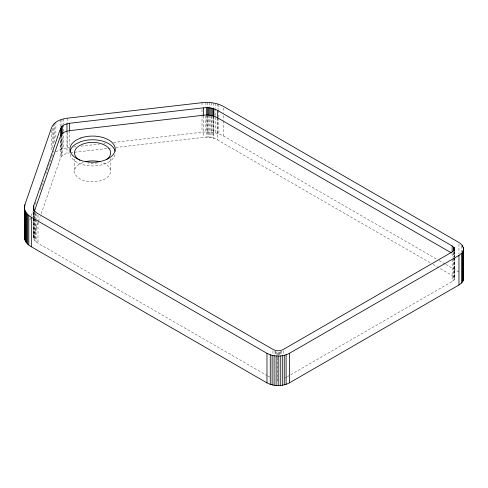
<?xml version="1.0" encoding="UTF-8"?>
<svg xmlns="http://www.w3.org/2000/svg" width="488" height="488" viewBox="0 0 488 488"><rect width="100%" height="100%" fill="white"/><g stroke="black" fill="none" stroke-linecap="round" stroke-linejoin="round"><path stroke-width="0.37" stroke-dasharray="2.44 1.83" d="M454.535 251.912L454.474 256.859L454.474 251.686M290.659 374.772L452.144 281.521L454.017 280.002L454.535 278.508L454.535 257.823M33.794 213.036L33.459 215.318L34.069 217.367L34.069 212.195M29.823 220.015L31.067 216.422M31.317 215.708L32.812 211.395M35.301 204.216L36.295 201.343M40.272 189.85L43.511 180.511M45.75 174.045L51.472 157.526M38.241 222.345L33.794 235.198C32.452 238.547 35.154 241.78 37.997 243.219L267.021 375.528M38.491 221.631L40.223 216.629M41.212 213.774L60.506 158.081C61.83 154.446 66.264 153.446 69.65 152.799M51.722 156.807L52.863 154.641M284.724 378.194L286.7 377.053M287.359 376.675L290 375.15M55.882 151.731L61.915 148.87L68.954 147.553M83.247 162.37L79.55 164.066A18.093 10.449 0 0 0 81.203 179.444A18.093 10.449 0 0 0 107.586 177.15A18.093 10.449 0 0 0 101.333 162.175M73.493 147.034L76.518 146.687M81.051 146.162L99.198 144.07M103.731 143.551L105.243 143.374M113.558 142.417L202.008 132.236C209.309 131.443 216.94 132.413 223.449 135.981L436.528 259.079M70.406 152.713L107.439 148.45M108.196 148.364L111.972 147.925M115.754 147.492L203.417 137.396C208.205 136.817 213.219 137.463 217.447 139.903L430.385 262.922M278.184 380.335L277.3 380.305L277.3 352.232M439.17 260.604L445.105 264.032M445.764 264.417L458.958 272.042M433.027 264.447L452.144 275.488L454.017 277.007L454.535 278.508M267.68 375.906L269.657 377.053M454.535 256.346L454.017 254.846L452.144 253.327L452.144 257.884M461.477 245.903L461.477 251.96M458.958 244.006L458.958 253.858M454.474 257.597L454.474 279.014M454.304 251.637L454.304 256.81M454.304 258.097L454.304 279.52M454.017 251.893L454.017 257.103M454.017 258.579L454.017 280.002M453.755 252.235L453.755 257.499M453.755 258.146L453.755 280.307M452.144 259.36L452.144 281.521M283.406 350.884L283.406 354.581M281.301 351.079L281.301 354.776M280.777 351.232L280.777 354.922M279.935 352.135L279.935 355.087M279.069 352.232L279.069 355.191M278.184 352.269L278.184 355.221M276.428 352.135L276.428 355.087M275.592 351.232L275.592 354.922M275.061 351.079L275.061 354.776M272.957 350.89L272.957 354.581M223.449 107.946L223.449 112.496M223.449 115.522L223.449 120.072M223.449 120.829L223.449 135.981M218.862 104.365L218.862 109.672M218.862 110.428L218.862 117.248M218.862 118.004L218.862 133.913M217.447 117.742L217.447 139.903M217.154 103.828L217.154 108.379M217.154 118.224L217.154 133.376M215.379 103.377L215.379 107.921M215.379 108.678L215.379 132.925M213.884 116.138L213.884 138.299M213.543 103.011L213.543 107.555M213.543 117.401L213.543 132.553M213.152 115.906L213.152 138.067M212.054 115.626L212.054 137.787M211.664 102.73L211.664 106.518M211.664 116.364L211.664 132.272M210.92 115.4L210.92 137.561M209.749 102.535L209.749 107.079M209.755 115.223L209.755 137.384M208.571 115.107L208.571 137.268M207.809 102.437L207.809 106.982M207.809 116.077L207.809 131.986M207.376 115.046L207.376 137.207M206.357 115.04L206.357 137.201M205.869 102.431L205.869 106.976M205.869 116.065L205.869 131.974M203.417 115.979L203.417 137.396M202.008 102.687L202.008 106.476M202.008 109.507L202.008 114.052M202.008 114.808L202.008 132.236M110.666 158.569L110.666 171.123M74.487 158.948L74.487 171.508M69.65 130.638L69.65 144.674M67.442 118.181L67.442 122.726M67.442 132.577L67.442 147.73M66.966 131.113L66.966 153.275M63.69 118.84L63.69 124.141M63.69 124.904L63.69 130.961M63.69 131.717L63.69 148.389M62.244 133.389L62.244 155.55M61.915 119.328L61.915 125.386M61.915 135.237L61.915 148.87M61.689 133.925L61.689 156.081M61.323 135.109L61.323 156.526M60.506 136.658L60.506 158.081M60.231 119.908L60.231 126.727M60.231 140.367L60.231 149.456M55.882 122.183L55.882 138.098M54.711 123.098L54.711 142.038M53.704 124.068L53.704 144.521M53.704 150.585L53.704 152.103M52.863 128.124L52.863 148.578M51.722 130.29L51.722 151.506M37.997 215.147L37.997 220.32M37.997 222.534L37.997 243.219M36.088 213.848L36.088 219.014M36.088 219.759L36.088 241.914M35.526 213.354L35.526 218.526M35.526 219.264L35.526 241.426M34.953 212.744L34.953 217.916M34.953 219.393L34.953 240.816M34.465 212.109L34.465 218.02M34.465 218.758L34.465 240.181M34.069 218.106L34.069 239.529M33.77 212.262L33.794 217.465M33.77 218.173L33.77 238.852M33.568 212.317L33.568 217.483M33.568 218.227L33.568 238.168M33.459 210.883L33.452 216.946M33.459 219.752L33.459 237.479M97.582 162.888A18.093 10.449 0 0 1 88.212 162.986M115.016 154.659A22.655 13.078 0 0 1 91.213 165.908A22.655 13.078 0 0 1 69.924 153.092"/><path stroke-width="0.73" d="M454.535 248.959L454.017 250.454L452.144 251.973L283.406 349.408C280.24 351.25 276.123 351.256 272.957 349.408L37.997 213.671C35.154 212.237 32.452 208.998 33.794 205.649L60.506 128.533C61.83 124.897 66.264 123.897 69.65 123.251L203.417 107.848C208.205 107.268 213.219 107.915 217.447 110.355L452.144 245.94L454.304 247.947L454.535 250.435M463.6 248.959L462.392 252.461L458.958 255.425L289.384 353.342C282.515 356.935 273.847 356.935 266.979 353.342L31.336 217.215C27.023 214.921 22.997 209.974 24.845 204.832L51.722 127.258C54.284 121.201 61.439 119.011 67.442 118.181L202.008 102.687C209.309 101.894 216.94 102.864 223.449 106.433L458.958 242.493L461.477 244.384L463.466 247.764L463.6 278.508L463.063 280.875L461.477 283.077L458.958 284.974L289.384 382.891C282.515 386.484 273.847 386.484 266.979 382.891L31.336 246.757C27.31 244.549 23.271 240.053 24.699 235.124M34.288 211.609L60.506 135.92C61.83 132.285 66.264 131.284 69.65 130.638L203.417 115.235C208.205 114.656 213.219 115.302 217.447 117.742L451.485 252.949M463.466 277.312L463.6 278.508M463.466 247.764L463.466 279.697M463.063 251.326L463.063 280.875M462.392 245.458L462.392 246.971M462.392 252.461L462.392 282.009M461.477 253.534L461.477 283.077M458.958 255.425L458.958 284.974M454.474 248.447L454.474 250.948M454.304 247.947L454.304 250.899M454.017 247.459L454.017 251.155M453.755 247.16L453.755 250.85M452.144 245.94L452.144 251.851M289.384 353.342L289.384 382.891M286.102 354.8L286.102 384.349M284.248 355.325L284.248 384.873M282.284 355.709L282.284 385.258M280.252 355.947L280.252 385.496M278.184 356.026L278.184 385.569M276.116 355.947L276.116 385.496M274.085 355.709L274.085 385.258M272.121 355.325L272.121 384.873M270.26 354.8L270.26 384.349M266.979 353.342L266.979 382.891M217.447 110.355L217.447 117.742M213.884 108.751L213.884 116.138M213.152 108.519L213.152 115.906M212.054 108.238L212.054 115.626M210.92 108.013L210.92 115.4M209.755 107.836L209.755 115.223M208.571 107.72L208.571 115.107M207.376 107.659L207.376 115.046M206.357 107.653L206.357 115.04M203.417 107.848L203.417 115.235M69.65 123.251L69.65 130.638M66.966 123.726L66.966 131.113M62.244 126.002L62.244 133.389M61.689 126.538L61.689 133.925M61.323 126.984L61.323 134.371M60.506 128.533L60.506 135.92M33.794 205.649L33.794 210.078M33.568 208.62L33.568 210.102M33.452 207.345L33.452 210.297M31.336 217.215L31.336 246.757M28.822 215.501L28.822 245.049M27.761 214.561L27.761 244.11M26.828 213.579L26.828 243.128M26.041 212.554L26.041 242.097M25.406 211.493L25.406 241.041M24.919 210.407L24.919 239.956M24.845 204.832L24.845 206.351M24.589 209.297L24.589 238.846M24.4 207.058L24.412 237.729M85.345 161.741A18.093 10.449 0 0 1 99.924 161.772M106.238 159.698A18.093 10.449 0 0 0 106.427 146.132A18.093 10.449 0 0 0 83.247 143.899L79.55 145.601A18.093 10.449 0 0 0 80.02 160.369M70.004 151.725A22.655 13.078 0 0 1 76.268 143.771L80.892 141.642A22.655 13.078 0 0 1 115.064 151.243M80.892 137.952L76.268 140.08A22.655 13.078 0 0 0 85.217 161.528A22.655 13.078 0 0 0 115.107 147.779A22.655 13.078 0 0 0 80.892 137.952"/></g></svg>
